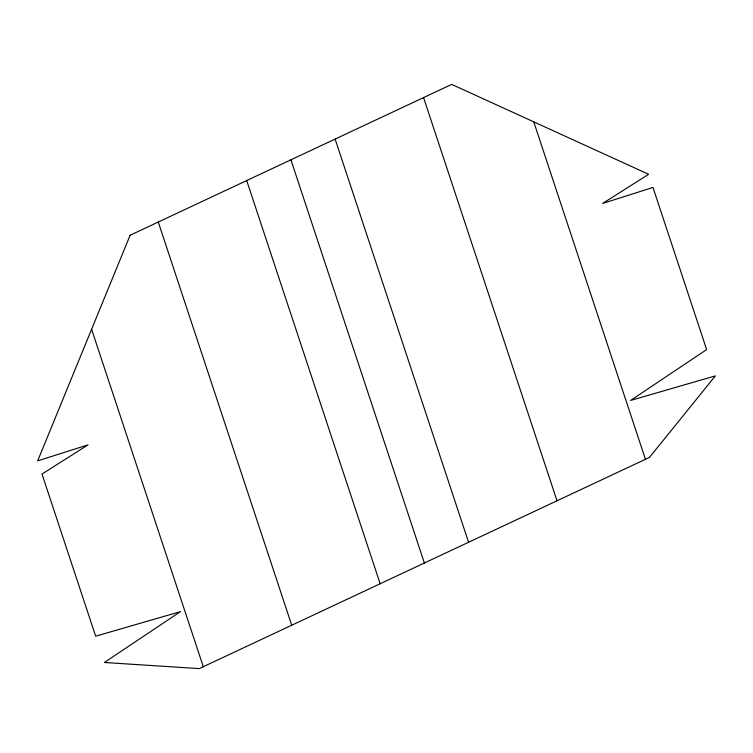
<?xml version="1.0" encoding="UTF-8"?>
<svg xmlns="http://www.w3.org/2000/svg" width="753" height="753" viewBox="0 0 753 753"><rect width="100%" height="100%" fill="white"/><g stroke="black" fill="none" stroke-linecap="round" stroke-linejoin="round"><path stroke-width="1.13" d="M533.755 121.854L645.443 459.311M423.562 97.598L557.013 500.792M335.132 139.079L468.582 542.273M290.922 159.815L424.372 563.009M246.702 180.56L380.152 583.754M158.271 222.041L291.722 625.235M91.602 329.259L203.291 666.716M130.137 235.237L37.65 460.892L88.063 444.835L41.999 474.042L95.669 636.191L180.419 611.634L104.375 662.489L199.272 668.608L649.462 457.419L715.35 375.888L630.609 400.445L706.643 349.59L652.973 187.441L602.569 203.489L648.625 174.291L451.706 84.392L130.137 235.237"/></g></svg>
